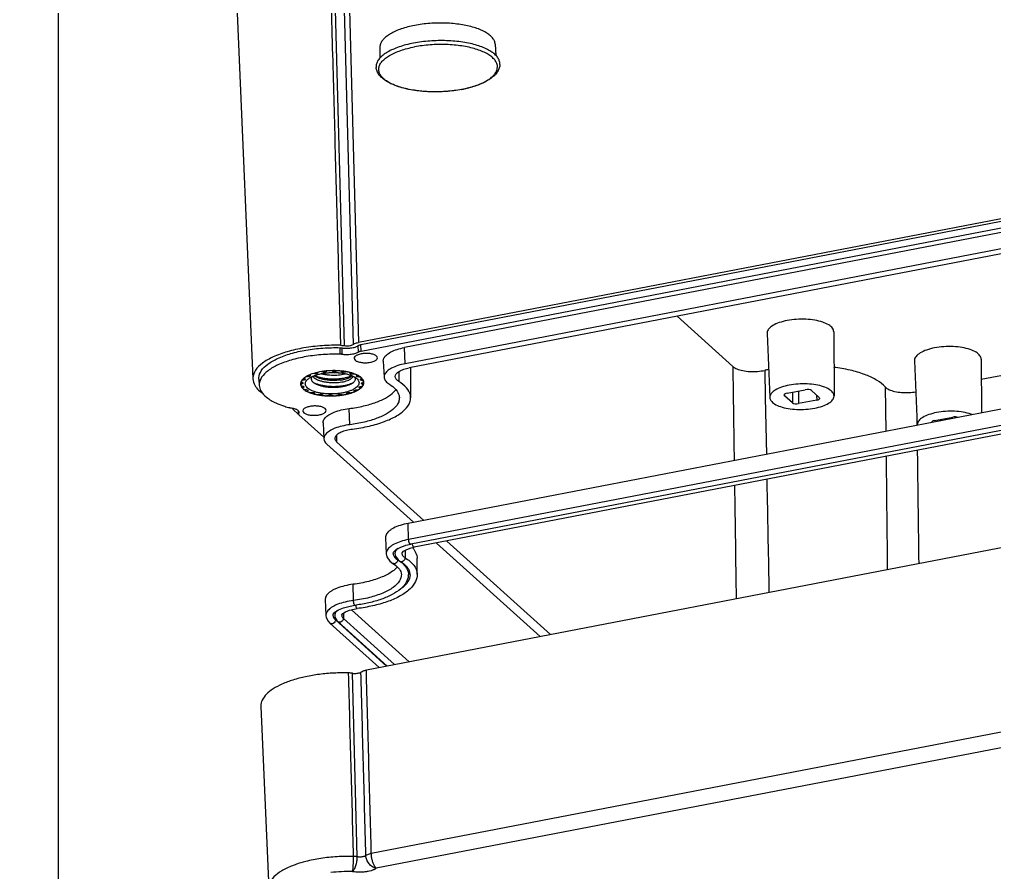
# Model space of a CAD drawing. Header units: millimetres. Extents: x 306 to 1885, y 393 to 1000.
# Drawn here: x 798 to 881.5, y 616.7 to 689.8 of the extents above; entities that cross this region are included whole.
import ezdxf

# ---------------------------------------------------------------- set-up
doc = ezdxf.new("R2010")
doc.units = ezdxf.units.MM

# ---------------------------------------------------------------- blocks, each defined once
blk = doc.blocks.new('u51')
at = {"color": 7}
for p, q in [((62.536, 22.995), (61.863, 38.59)), ((-10.868, 24.609), (52.656, 36.848)), ((-10.449, 23.35), (53.074, 35.59)), ((54.279, 35.863), (54.698, 20.141)), ((-9.886, 7.653), (53.5, 19.866)), ((55.459, 15.445), (51.075, 19.399)), ((55.936, 15.717), (51.715, 19.523)), ((56.148, 15.578), (51.763, 19.532)), ((56.624, 15.849), (52.403, 19.655)), ((54.771, 14.696), (49.822, 19.158)), ((46.613, 8.814), (37.726, 16.827)), ((47.5, 8.985), (38.613, 16.998)), ((55.463, 14.986), (55.459, 15.445)), ((56.04, 15.608), (55.935, 15.717)), ((56.187, 15.331), (56.04, 15.608)), ((56.21, 15.185), (56.187, 15.331)), ((56.339, 15.086), (56.188, 14.903)), ((56.361, 15.171), (56.339, 15.086)), ((57.018, 13.831), (56.96, 15.206)), ((54.596, 13.907), (54.635, 12.523)), ((49.15, 11.662), (49.158, 10.286)), ((50.501, 11.659), (50.5, 11.665)), ((50.185, 9.62), (50.18, 10.247)), ((50.593, 10.565), (50.593, 10.565)), ((50.788, 10.418), (50.593, 10.565)), ((51.003, 10.122), (50.788, 10.418)), ((51.055, 9.896), (51.003, 10.122)), ((51.231, 10.735), (51.231, 10.735)), ((-7.253, -1.565), (49.407, 9.352)), ((49.407, 9.352), (49.407, 9.352)), ((51.163, 9.758), (50.958, 9.553)), ((51.205, 9.88), (51.163, 9.758)), ((51.863, 8.54), (51.804, 9.916)), ((-6.955, -1.833), (49.704, 9.084)), ((-6.779, -2.231), (49.88, 8.686)), ((49.704, 9.084), (49.704, 9.084)), ((49.88, 8.686), (49.923, 7.302)), ((-6.736, -3.615), (49.923, 7.302)), ((56.014, 0.336), (48.577, 7.043)), ((56.887, 0.521), (49.464, 7.214)), ((19.34, -3.466), (19.25, 1.392)), ((56.014, 0.023), (56.013, -0.284)), ((56.014, 0.336), (56.014, 0.023)), ((57.202, -1.306), (57.132, 0.075)), ((9.065, -4.384), (9.022, -0.579)), ((57.14, -0.072), (59.271, -1.993)), ((4.853, -1.5), (3.293, -1.801)), ((3.877, -1.688), (3.875, -1.571)), ((4.4, -1.587), (4.398, -1.47)), ((5.062, -1.411), (5.062, -1.349)), ((6.564, -6.627), (6.326, -1.129)), ((6.365, -2.044), (6.354, -1.128)), ((54.911, -1.148), (54.97, -2.531)), ((0.856, -6.765), (0.833, -2.157)), ((59.299, -2.11), (59.311, -2.313)), ((59.327, -2.338), (59.31, -2.063)), ((59.77, -2.448), (59.325, -2.047)), ((14.925, -3.251), (16.485, -2.95)), ((14.945, -3.671), (14.925, -3.251)), ((16.5, -4.033), (16.485, -2.95)), ((17.01, -3.022), (17.685, -3.631)), ((17.023, -3.932), (17.01, -3.022)), ((13.479, -9.109), (13.451, -3.606)), ((14.716, -3.464), (14.684, -3.405)), ((15.391, -4.073), (14.716, -3.464)), ((17.477, -3.844), (15.917, -4.145)), ((17.685, -3.631), (17.718, -3.693)), ((17.685, -3.756), (17.685, -3.631)), ((19.187, -8.971), (18.95, -3.473)), ((19.383, -5.804), (19.34, -3.466)), ((49.719, -6.022), (49.706, -3.462)), ((54.535, -4.074), (54.534, -4.023)), ((54.534, -4.023), (54.543, -4.057)), ((54.541, -4.066), (54.54, -4.046)), ((57.955, -3.849), (57.955, -3.846)), ((57.955, -3.848), (57.955, -3.846)), ((57.955, -3.849), (57.955, -3.848)), ((58.514, -4.065), (58.515, -4.103)), ((58.532, -4.116), (58.53, -4.024)), ((58.532, -4.117), (58.53, -4.116)), ((50.721, -5.687), (50.722, -4.849)), ((53.789, -4.771), (53.784, -4.544)), ((53.887, -4.728), (53.884, -4.632)), ((53.923, -5.116), (53.919, -4.95)), ((53.932, -4.675), (53.932, -4.679)), ((54.003, -5.034), (54.002, -4.988)), ((54.008, -4.998), (54.008, -5.024)), ((54.008, -4.998), (54.012, -5.012)), ((54.062, -4.402), (54.059, -4.262)), ((54.1, -4.379), (54.098, -4.321)), ((58.236, -5.111), (58.206, -4.988)), ((58.844, -4.395), (58.839, -4.381)), ((58.848, -4.975), (58.851, -5.107)), ((58.868, -4.344), (58.87, -4.422)), ((58.919, -4.718), (58.919, -4.713)), ((58.921, -4.704), (58.921, -4.726)), ((58.933, -4.442), (58.929, -4.267)), ((58.983, -4.657), (58.986, -4.769)), ((59.118, -4.711), (59.114, -4.551)), ((62.702, -5.057), (62.668, -4.508)), ((0.847, -5.044), (-27.337, -10.474)), ((52.048, -6.595), (51.977, -5.215)), ((54.202, -5.35), (54.199, -5.244)), ((54.312, -5.4), (54.308, -5.269)), ((54.321, -5.277), (54.323, -5.357)), ((54.322, -5.405), (54.322, -5.369)), ((54.699, -5.559), (54.698, -5.483)), ((54.825, -5.59), (54.823, -5.493)), ((54.841, -5.499), (54.844, -5.594)), ((54.896, -5.544), (54.896, -5.545)), ((54.896, -5.545), (54.896, -5.547)), ((54.898, -5.608), (54.896, -5.547)), ((55.366, -5.707), (55.365, -5.646)), ((55.496, -5.721), (55.494, -5.64)), ((55.516, -5.643), (55.518, -5.723)), ((55.604, -5.679), (55.606, -5.732)), ((56.137, -5.771), (56.136, -5.715)), ((56.258, -5.769), (56.256, -5.694)), ((56.28, -5.694), (56.282, -5.769)), ((56.393, -5.717), (56.394, -5.767)), ((56.937, -5.74), (56.935, -5.685)), ((57.037, -5.727), (57.035, -5.65)), ((57.058, -5.647), (57.06, -5.724)), ((57.185, -5.655), (57.186, -5.708)), ((57.686, -5.618), (57.685, -5.558)), ((57.756, -5.6), (57.754, -5.513)), ((57.774, -5.508), (57.777, -5.594)), ((57.903, -5.499), (57.904, -5.561)), ((58.317, -5.37), (58.308, -5.336)), ((58.318, -5.42), (58.317, -5.37)), ((58.346, -5.407), (58.343, -5.296)), ((58.359, -5.289), (58.361, -5.4)), ((58.475, -5.264), (58.477, -5.346)), ((58.746, -5.065), (58.745, -5.021)), ((58.754, -5.012), (58.755, -5.072)), ((58.793, -5.156), (58.793, -5.131)), ((64.852, -43.003), (63.214, -5.062)), ((-6.909, -16.952), (49.82, -6.021)), ((-6.49, -17.291), (50.169, -6.374)), ((26.891, -10.439), (22.126, -6.142)), ((50.169, -6.374), (50.24, -7.753)), ((53.953, -7.451), (-9.433, -19.664)), ((53.953, -7.451), (53.975, -8.008)), ((54.175, -7.369), (54.206, -7.923)), ((55.58, -7.17), (55.584, -7.728)), ((55.731, -7.184), (55.742, -7.743)), ((53.975, -8.008), (-9.412, -20.222)), ((-9.207, -20.404), (54.175, -8.191)), ((-6.475, -18.681), (50.24, -7.753)), ((55.051, -40.901), (54.175, -8.191)), ((55.513, -40.729), (54.637, -8.02)), ((55.371, -7.917), (56.244, -40.626)), ((55.689, -7.946), (55.824, -12.888)), ((45.321, -29.865), (45.337, -29.862)), ((45.338, -29.866), (45.322, -29.869)), ((52.337, -33.491), (52.351, -32.54)), ((42.467, -33.729), (42.407, -32.773))]:
    blk.add_line(p, q, dxfattribs=at)
for points in [[(55.611, 15.156), (55.601, 15.125), (55.503, 15.011), (55.277, 14.868), (54.948, 14.739), (54.531, 14.637), (54.286, 14.599)], [(56.96, 15.205), (56.938, 15.357), (56.776, 15.685), (56.624, 15.849)], [(56.188, 14.903), (55.879, 14.702), (55.443, 14.523), (54.89, 14.381), (54.48, 14.314)], [(51.804, 9.916), (51.748, 10.173), (51.502, 10.526), (51.231, 10.735)], [(50.455, 9.865), (50.437, 9.818), (50.305, 9.686), (50.043, 9.54), (49.668, 9.412), (49.407, 9.352)], [(50.958, 9.553), (50.61, 9.356), (50.129, 9.184), (49.704, 9.084)]]:
    blk.add_lwpolyline(points, dxfattribs=at)
for centre, radius, start, end in [((55.087, 50.753), 13.625, 268.34581, 276.11548), ((56.226, 0.591), 13.834, 97.24942, 97.65772), ((50.672, 11.673), 0.922, 177.5464, 182.27768), ((51.108, 11.69), 1.207, 174.37515, 180.68319), ((50.609, 11.678), 0.856, 182.80502, 199.05875), ((52.105, 9.995), 1.631, 138.60284, 140.00423), ((50.932, 10.616), 1.851, 216.44488, 218.91312), ((51.012, 10.681), 1.954, 218.92215, 222.08535), ((5.896, -1.154), 0.431, 3.37063, 7.30131), ((59.806, -1.826), 0.709, 239.96991, 242.17783), ((57.944, -10.652), 8.327, 71.45383, 74.49357), ((55.165, -5.78), 1.918, 121.14111, 123.43477), ((55.396, -6.163), 2.364, 116.57901, 121.13692), ((55.579, -6.529), 2.774, 112.67151, 116.5774), ((55.522, -6.135), 2.277, 116.43508, 116.87039), ((55.806, -7.071), 3.362, 109.3671, 112.6699), ((56.026, -7.695), 4.023, 105.8115, 109.38226), ((56.2, -8.305), 4.657, 103.03591, 105.81973), ((56.195, -7.939), 4.206, 105.13234, 105.42148), ((56.37, -9.038), 5.409, 100.87887, 103.04284), ((56.461, -9.508), 5.888, 97.83877, 100.88661), ((56.52, -9.927), 6.312, 95.55841, 97.84596), ((56.513, -9.527), 5.827, 96.86952, 97.10218), ((56.555, -10.281), 6.667, 93.96098, 95.564), ((56.564, -10.403), 6.789, 90.90154, 93.9699), ((56.563, -10.336), 6.722, 88.70465, 90.90028), ((56.553, -9.931), 6.232, 89.60792, 89.83039), ((56.564, -10.287), 6.674, 87.4049, 88.70362), ((56.571, -10.139), 6.526, 86.26495, 87.40803), ((56.585, -9.922), 6.308, 85.36693, 86.26338), ((56.604, -9.691), 6.076, 83.86334, 85.37048), ((56.651, -9.279), 5.662, 80.3217, 83.88543), ((56.64, -8.884), 5.181, 82.03487, 82.28649), ((56.75, -8.691), 5.065, 78.56532, 80.31259), ((56.855, -8.171), 4.535, 77.00332, 78.5587), ((56.935, -7.82), 4.175, 75.61604, 76.9994), ((57.065, -7.33), 3.668, 71.25918, 75.67378), ((57.047, -7.037), 3.288, 72.62142, 72.96215), ((57.274, -6.712), 3.016, 68.20114, 71.24613), ((57.449, -6.273), 2.543, 65.3918, 68.17971), ((57.538, -6.074), 2.325, 64.20856, 65.36459), ((57.735, -5.437), 1.542, 58.40494, 58.87779), ((54.129, -4.745), 0.416, 182.22666, 185.75906), ((54.169, -4.741), 0.457, 185.82094, 193.02992), ((53.794, -4.841), 0.0566, 173.06532, 180.57844), ((54.321, -4.815), 0.62, 153.16482, 154.29163), ((54.369, -4.84), 0.674, 148.35137, 153.11371), ((54.455, -4.893), 0.775, 142.66975, 148.33001), ((54.34, -4.749), 0.414, 170.33978, 171.69664), ((54.499, -4.671), 0.59, 212.55864, 213.62929), ((54.964, -5.474), 1.551, 123.45521, 125.62317), ((54.763, -5.02), 0.922, 135.34723, 136.14234), ((55.327, -5.918), 1.363, 117.50575, 120.34263), ((57.065, -6.63), 2.112, 62.81075, 66.63079), ((58.352, -4.722), 0.59, 32.55864, 33.62929), ((58.511, -4.644), 0.414, 350.33978, 351.69664), ((58.829, -5.068), 0.635, 80.50548, 80.64007), ((58.554, -4.589), 0.594, 333.12703, 337.55547), ((58.63, -4.664), 0.51, 12.99078, 17.80915), ((58.658, -4.657), 0.481, 11.5219, 12.95711), ((58.739, -4.646), 0.399, 350.19014, 357.45977), ((58.747, -4.646), 0.392, 357.5496, 2.23574), ((16.198, 8.443), 14.599, 281.28508, 282.59864), ((54.489, -4.557), 0.832, 224.71309, 225.66537), ((53.979, -5.124), 0.0568, 181.50532, 194.87758), ((55.264, -3.419), 2.213, 242.78286, 244.21007), ((55.298, -3.35), 2.29, 244.20448, 244.6076), ((55.118, -3.953), 1.544, 238.40515, 238.96901), ((55.805, -2.356), 3.288, 252.62142, 252.96215), ((56.212, -0.509), 5.181, 262.03487, 262.28649), ((56.298, 0.538), 6.232, 269.60792, 269.83039), ((56.338, 0.135), 5.827, 276.86952, 277.10218), ((56.656, -1.453), 4.206, 285.13234, 285.42148), ((56.994, -7.464), 2.323, 65.56076, 67.16019), ((57.248, -6.359), 1.247, 54.67484, 58.24147), ((57.957, -5.118), 0.279, 359.454, 1.29108), ((57.952, -5.118), 0.284, 357.76236, 359.45438), ((57.155, -2.593), 3.069, 292.35741, 292.72857), ((57.33, -3.258), 2.277, 296.43508, 296.87039), ((58.089, -4.373), 0.922, 315.34723, 316.14234), ((58.007, -4.086), 1.345, 306.30573, 306.96847), ((53.62, -5.496), 1.748, 280.87186, 286.50373)]:
    blk.add_arc(centre, radius, start, end, dxfattribs=at)
for centre, ratio, start_param, end_param in [((4.694, -1.357), 0.398387, -1.172007, -0.009574), ((3.135, -1.658), 0.398561, -2.413583, -1.172605), ((15.083, -3.394), 0.398387, 1.969585, 3.151418), ((16.643, -3.093), 0.398561, 0.398496, 1.968988), ((15.758, -4.002), 0.398561, -2.743097, -1.172605), ((17.318, -3.701), 0.398387, -1.172007, -0.009574)]:
    blk.add_ellipse(centre, major_axis=(0.4, 0.01), ratio=ratio, start_param=start_param, end_param=end_param, dxfattribs=at)
for points, start_tangent, end_tangent in [([(59.531, 36.514), (59.826, 36.624), (60.747, 37.073), (61.41, 37.587), (61.784, 38.14), (61.862, 38.59)], (0.943097, 0.332518), (-0.033798, 0.999429)), ([(52.656, 36.848), (52.866, 36.964), (53.101, 37.051), (53.349, 37.114), (53.627, 37.158), (53.948, 37.182), (54.312, 37.177), (54.694, 37.134)], (0.82076, 0.571273), (0.985273, -0.170988)), ([(52.656, 36.848), (52.985, 36.709), (53.268, 36.453), (53.462, 36.119), (53.539, 35.757)], (0.979309, -0.202372), (0.038534, -0.999257)), ([(52.656, 36.848), (52.778, 36.695), (52.891, 36.468), (52.984, 36.19), (53.047, 35.888), (53.074, 35.59)], (0.742655, -0.669674), (0.031458, -0.999505)), ([(54.694, 37.134), (54.53, 36.926), (54.394, 36.612), (54.306, 36.24), (54.279, 35.863)], (-0.771386, -0.636368), (0.013925, -0.999903)), ([(54.694, 37.134), (54.658, 36.968), (54.627, 36.731), (54.605, 36.444), (54.593, 36.136), (54.593, 35.835)], (-0.293425, -0.955982), (0.02164, -0.999766)), ([(54.593, 35.835), (56.012, 35.857), (57.401, 36.001), (58.693, 36.261), (59.531, 36.514)], (0.999586, -0.028777), (0.943097, 0.332518)), ([(53.074, 35.59), (53.257, 35.633), (53.414, 35.69), (53.539, 35.757)], (0.982733, 0.185027), (0.830803, 0.556567)), ([(53.074, 35.59), (53.287, 27.738), (53.5, 19.866)], (0.027118, -0.999632), (0.02696, -0.999637)), ([(53.539, 35.757), (53.617, 35.803), (53.703, 35.836), (53.789, 35.859), (53.886, 35.875), (54.002, 35.884), (54.138, 35.881), (54.279, 35.863)], (0.804305, 0.594217), (0.982008, -0.188842)), ([(53.539, 35.757), (53.75, 27.917), (53.962, 20.038)], (0.026989, -0.999636), (0.026876, -0.999639)), ([(54.279, 35.863), (54.38, 35.849), (54.485, 35.84), (54.593, 35.835)], (0.986941, -0.161081), (0.999695, -0.024689)), ([(54.593, 35.835), (54.806, 28.003), (55.021, 20.111)], (0.027217, -0.99963), (0.027129, -0.999632)), ([(55.021, 20.111), (56.278, 20.128), (57.521, 20.238), (58.702, 20.437), (59.781, 20.718), (60.722, 21.071), (61.49, 21.485), (62.061, 21.944), (62.414, 22.433), (62.537, 22.935), (62.536, 22.995)], (0.999723, -0.023552), (-0.046471, 0.99892)), ([(53.962, 20.038), (53.763, 19.938), (53.5, 19.866)], (-0.822892, -0.568198), (-0.981939, -0.189198)), ([(54.698, 20.141), (54.539, 20.158), (54.369, 20.155), (54.207, 20.133), (54.068, 20.092), (53.962, 20.038)], (-0.985766, 0.168125), (-0.822892, -0.568198)), ([(54.698, 20.141), (54.856, 20.121), (55.021, 20.111)], (0.985766, -0.168125), (0.999723, -0.023552)), ([(56.148, 15.578), (56.198, 15.748), (56.333, 15.872), (56.501, 15.904), (56.624, 15.849)], (-0.00743, 0.999972), (0.748537, -0.663093)), ([(54.596, 13.907), (55.316, 14.038), (55.95, 14.235), (56.218, 14.353), (56.449, 14.483), (56.642, 14.624), (56.792, 14.773), (56.95, 15.079), (56.96, 15.205)], (0.992005, 0.126198), (-0.040169, 0.999193)), ([(55.459, 15.445), (55.51, 15.615), (55.644, 15.739), (55.813, 15.772), (55.935, 15.717)], (-0.00743, 0.999972), (0.748888, -0.662696)), ([(55.611, 15.159), (55.609, 15.186), (55.587, 15.274), (55.536, 15.362), (55.459, 15.445)], (-0.005047, 0.999987), (-0.742655, 0.669674)), ([(56.341, 15.297), (56.148, 15.578)], (-0.275412, 0.961326), (-0.742655, 0.669674)), ([(56.178, 15.009), (56.208, 15.185)], (0.357046, 0.934087), (-0.02673, 0.999643)), ([(56.358, 15.171), (56.341, 15.297)], (0.011208, 0.999937), (-0.275412, 0.961326)), ([(49.151, 11.659), (49.158, 11.814), (49.37, 12.432), (49.894, 13.038), (50.702, 13.577), (51.736, 14.022), (52.947, 14.366), (54.286, 14.599)], (-0.011868, 0.99993), (0.992005, 0.126198)), ([(49.906, 11.808), (50.091, 12.364), (50.558, 12.912), (51.28, 13.398), (52.204, 13.798), (53.285, 14.106), (54.382, 14.302)], (0.098467, 0.99514), (0.991081, 0.133264)), ([(54.288, 14.596), (54.294, 14.598), (54.341, 14.529), (54.382, 14.374), (54.392, 14.305)], (0.877039, 0.480419), (0.122872, -0.992423)), ([(54.482, 14.311), (54.488, 14.313), (54.535, 14.244), (54.576, 14.089), (54.596, 13.907)], (0.876961, 0.480562), (0.028632, -0.99959)), ([(56.003, 14.772), (56.178, 15.009)], (0.740585, 0.671963), (0.357046, 0.934087)), ([(21.976, 4.067), (21.832, 13.765)], (-0.014735, 0.999891), (-0.014915, 0.999889)), ([(50.5, 11.665), (50.664, 12.232), (51.204, 12.787), (52.084, 13.272), (53.242, 13.655), (54.596, 13.907)], (-0.029414, 0.999567), (0.992005, 0.126198)), ([(54.635, 12.523), (55.362, 12.654), (56, 12.853), (56.27, 12.972), (56.503, 13.103), (56.698, 13.245), (56.848, 13.395), (57.008, 13.704), (57.018, 13.831)], (0.992005, 0.126198), (-0.041448, 0.999141)), ([(19.21, 3.534), (19.194, 4.349), (19.027, 13.224)], (-0.01865, 0.999826), (-0.01895, 0.99982)), ([(49.751, 11.712), (49.936, 12.29), (50.55, 12.919), (50.648, 12.989)], (0.042344, 0.999103), (0.826916, 0.562325)), ([(50.882, 11.073), (51.259, 11.407), (52.135, 11.89), (53.288, 12.271), (54.635, 12.523)], (0.661211, 0.7502), (0.992005, 0.126198)), ([(8.998, 1.566), (8.951, 5.75), (8.89, 11.271)], (-0.01129, 0.999936), (-0.010911, 0.99994)), ([(50.18, 10.247), (49.434, 10.895), (49.152, 11.608), (49.15, 11.659)], (-0.848433, 0.529303), (-0.000875, 1)), ([(50.593, 10.565), (50.078, 10.973), (49.8, 11.399)], (-0.848433, 0.529303), (-0.32745, 0.944868)), ([(50.597, 10.565), (50.153, 10.995), (49.902, 11.63), (49.9, 11.675)], (-0.806659, 0.591017), (-0.000783, 1)), ([(51.231, 10.735), (50.74, 11.136), (50.515, 11.548), (50.503, 11.665)], (-0.848433, 0.529303), (-0.011809, 0.99993)), ([(6.326, 1.051), (6.261, 6.174), (6.204, 10.754)], (-0.012736, 0.999919), (-0.012327, 0.999924)), ([(49.443, 9.517), (49.16, 10.232), (49.159, 10.286)], (-0.593931, 0.804516), (0.001644, 0.999999)), ([(50.18, 10.247), (50.226, 10.419), (50.35, 10.551), (50.506, 10.593), (50.592, 10.564)], (-0.008646, 0.999963), (0.855471, -0.51785)), ([(50.455, 9.868), (50.452, 9.913), (50.423, 10.001), (50.368, 10.088), (50.286, 10.17), (50.18, 10.247)], (-0.005913, 0.999983), (-0.848433, 0.529303)), ([(50.817, 10.417), (50.597, 10.565)], (-0.848433, 0.529303), (-0.806659, 0.591017)), ([(50.817, 10.417), (50.864, 10.59), (50.988, 10.721), (51.144, 10.763), (51.23, 10.734)], (-0.008646, 0.999963), (0.854898, -0.518796)), ([(51.113, 10.153), (50.817, 10.417)], (-0.557676, 0.830059), (-0.848433, 0.529303)), ([(51.205, 9.88), (51.113, 10.153)], (-0.008368, 0.999965), (-0.557676, 0.830059)), ([(49.408, 9.349), (49.421, 9.352), (49.494, 9.286), (49.555, 9.135), (49.571, 9.063)], (0.927499, 0.373825), (0.174093, -0.984729)), ([(49.88, 8.686), (50.557, 8.858), (51.111, 9.087), (51.334, 9.219), (51.517, 9.359), (51.658, 9.509), (51.753, 9.664), (51.8, 9.819), (51.804, 9.915)], (0.981939, 0.189198), (-0.041688, 0.999131)), ([(50.817, 9.452), (50.943, 9.584)], (0.761433, 0.648244), (0.602792, 0.797898)), ([(50.943, 9.584), (51.055, 9.86), (51.054, 9.896)], (0.602792, 0.797898), (-0.060603, 0.998162)), ([(49.706, 9.081), (49.718, 9.084), (49.791, 9.018), (49.853, 8.867), (49.88, 8.686)], (0.927039, 0.374966), (0.031129, -0.999515)), ([(49.923, 7.302), (50.605, 7.476), (51.164, 7.706), (51.389, 7.838), (51.573, 7.98), (51.715, 8.131), (51.811, 8.287), (51.858, 8.443), (51.863, 8.54)], (0.981939, 0.189198), (-0.041691, 0.999131)), ([(22.126, -6.142), (22.008, 1.923)], (-0.014558, 0.999894), (-0.014697, 0.999892)), ([(56.176, 0.022), (56.151, -0.109), (55.978, -0.329), (55.657, -0.524), (55.208, -0.68), (54.689, -0.778)], (-0.010861, -0.999941), (-0.992236, -0.124367)), ([(54.911, -1.148), (55.581, -1.027), (56.184, -0.841), (56.658, -0.604), (56.972, -0.339), (57.123, -0.047), (57.131, 0.075)], (0.992005, 0.126198), (-0.056381, 0.998409)), ([(56.014, 0.336), (56.163, 0.123), (56.176, 0.022)], (0.742655, -0.669674), (-0.010861, -0.999941)), ([(57.131, 0.075), (57.091, 0.249), (56.887, 0.521)], (-0.056381, 0.998409), (-0.742655, 0.669674)), ([(54.689, -0.778), (53.236, -1.035), (51.955, -1.417), (50.917, -1.902), (50.176, -2.465), (49.774, -3.075), (49.709, -3.462)], (-0.992236, -0.124367), (-0.001855, -0.999998)), ([(4.668, -2.187), (5.335, -2.01), (5.861, -1.767), (6.198, -1.481), (6.326, -1.169), (6.326, -1.129)], (0.981939, 0.189198), (-0.058424, 0.998292)), ([(50.675, -3.477), (50.732, -3.107), (51.075, -2.589), (51.704, -2.11), (52.588, -1.695), (53.672, -1.37), (54.911, -1.148)], (-0.033523, 0.999438), (0.992005, 0.126198)), ([(57.2, -1.307), (57.192, -1.43), (57.039, -1.722), (56.724, -1.988), (56.248, -2.224), (55.643, -2.411), (54.97, -2.531)], (0.056249, -0.998417), (-0.992189, -0.124744)), ([(1.622, -2.013), (1.733, -2.053), (2.386, -2.215), (3.129, -2.294), (3.914, -2.284), (4.668, -2.187)], (0.933545, -0.35846), (0.981939, 0.189198)), ([(18.949, -3.473), (18.854, -3.207), (18.542, -2.925), (18.045, -2.697), (17.392, -2.535), (16.649, -2.457), (15.864, -2.467), (15.11, -2.564)], (-0.058424, 0.998292), (-0.981939, -0.189198)), ([(57.543, -1.994), (57.222, -2.089), (57.01, -2.224), (56.94, -2.379)], (-0.981939, -0.189198), (0.040513, -0.999179)), ([(56.94, -2.379), (57.022, -2.528), (57.243, -2.652), (57.571, -2.73), (57.955, -2.75), (58.336, -2.709)], (0.040513, -0.999179), (0.981939, 0.189198)), ([(58.939, -2.33), (58.939, -2.325), (58.857, -2.175), (58.635, -2.051), (58.308, -1.974), (57.924, -1.953), (57.543, -1.994)], (0.004111, 0.999992), (-0.981939, -0.189198)), ([(58.336, -2.709), (58.657, -2.614), (58.869, -2.48), (58.939, -2.33)], (0.981939, 0.189198), (0.004111, 0.999992)), ([(59.3, -2.03), (59.271, -1.993)], (-0.452839, 0.891592), (-0.742655, 0.669674)), ([(59.273, -2.217), (59.273, -2.19), (59.299, -2.11)], (-0.066846, 0.997763), (0.480105, 0.877211)), ([(59.284, -2.27), (59.273, -2.217)], (-0.352509, 0.935808), (-0.066846, 0.997763)), ([(59.451, -2.44), (59.417, -2.419), (59.333, -2.347), (59.284, -2.27)], (-0.865576, 0.500778), (-0.352509, 0.935808)), ([(59.299, -2.11), (59.31, -2.07), (59.31, -2.063)], (0.480105, 0.877211), (-0.07042, 0.997517)), ([(59.31, -2.063), (59.3, -2.03)], (-0.07042, 0.997517), (-0.452839, 0.891592)), ([(59.533, -2.481), (59.475, -2.453)], (-0.916298, 0.400496), (-0.884226, 0.467059)), ([(59.678, -2.534), (59.533, -2.481)], (-0.958155, 0.286251), (-0.916298, 0.400496)), ([(59.77, -2.448), (59.833, -2.527), (59.849, -2.574)], (0.742655, -0.669674), (0.197139, -0.980376)), ([(15.11, -2.564), (14.443, -2.74), (13.917, -2.983), (13.58, -3.27), (13.452, -3.582), (13.452, -3.605)], (-0.981939, -0.189198), (0.018079, -0.999837)), ([(54.97, -2.531), (53.731, -2.751), (52.646, -3.075), (51.761, -3.489), (51.132, -3.968), (50.969, -4.157)], (-0.992189, -0.124744), (-0.597438, -0.801915)), ([(59.846, -2.575), (59.678, -2.534)], (-0.98152, 0.191358), (-0.958155, 0.286251)), ([(60.03, -2.602), (59.846, -2.575)], (-0.994187, 0.107668), (-0.98152, 0.191358)), ([(60.171, -2.628), (60.127, -2.617), (60.08, -2.609), (60.03, -2.602)], (-0.963338, 0.268289), (-0.994187, 0.107668)), ([(62.667, -4.509), (62.525, -4.038), (62.041, -3.493), (61.24, -3.013), (60.593, -2.758)], (-0.071797, 0.997419), (-0.947752, 0.319008)), ([(9.065, -4.384), (8.752, -4.165), (8.264, -3.999), (7.668, -3.908), (7.019, -3.9), (6.448, -3.965)], (-0.675966, 0.736933), (-0.984472, -0.175543)), ([(13.452, -3.605), (13.547, -3.888), (13.859, -4.17), (14.356, -4.398), (15.01, -4.56), (15.752, -4.638), (16.537, -4.628), (17.292, -4.531)], (0.018079, -0.999837), (0.981939, 0.189198)), ([(17.292, -4.531), (17.958, -4.355), (18.484, -4.112), (18.822, -3.825), (18.949, -3.513), (18.949, -3.473)], (0.981939, 0.189198), (-0.058424, 0.998292)), ([(49.709, -3.462), (49.733, -3.697), (50.055, -4.3), (50.722, -4.849)], (-0.001855, -0.999998), (0.850824, -0.52545)), ([(51.529, -4.62), (50.964, -4.15), (50.695, -3.638), (50.675, -3.477)], (-0.848433, 0.529303), (-0.033523, 0.999438)), ([(54.376, -4.128), (54.295, -4.134), (54.219, -4.148), (54.153, -4.169), (54.103, -4.195), (54.07, -4.226), (54.059, -4.259), (54.059, -4.262)], (-0.999837, -0.018034), (0.032766, -0.999463)), ([(54.493, -4.104), (54.46, -4.116), (54.42, -4.125), (54.376, -4.128)], (-0.892024, -0.451987), (-0.999837, -0.018034)), ([(54.537, -4.075), (54.531, -4.081), (54.508, -4.096)], (-0.603815, -0.797124), (-0.895433, -0.445197)), ([(54.949, -3.894), (54.868, -3.889), (54.787, -3.893), (54.709, -3.906), (54.641, -3.925), (54.587, -3.951), (54.551, -3.981), (54.535, -4.013), (54.534, -4.023)], (-0.993815, 0.111051), (0.031919, -0.99949)), ([(54.537, -4.212), (54.654, -4.148), (54.906, -4.039), (55.194, -3.947), (55.513, -3.873)], (0.859496, 0.511142), (0.981939, 0.189198)), ([(54.542, -4.063), (54.537, -4.075)], (-0.228814, -0.97347), (-0.603815, -0.797124)), ([(54.543, -4.057), (54.542, -4.063)], (0.027676, -0.999617), (-0.228814, -0.97347)), ([(55.077, -3.885), (55.036, -3.893), (54.992, -3.896), (54.949, -3.894)], (-0.963994, -0.265923), (-0.993815, 0.111051)), ([(55.166, -3.834), (55.155, -3.852), (55.131, -3.867), (55.097, -3.879)], (-0.289178, -0.957275), (-0.965324, -0.261055)), ([(55.666, -3.738), (55.595, -3.724), (55.515, -3.718), (55.433, -3.72), (55.354, -3.73), (55.284, -3.748), (55.227, -3.773), (55.187, -3.802), (55.166, -3.834)], (-0.964741, 0.263202), (-0.289178, -0.957275)), ([(55.513, -3.873), (55.854, -3.82), (56.21, -3.788), (56.571, -3.778), (56.928, -3.792), (57.273, -3.827), (57.597, -3.884), (57.892, -3.96), (57.959, -3.982)], (0.981939, 0.189198), (0.947804, -0.318854)), ([(55.793, -3.745), (55.749, -3.748), (55.705, -3.746), (55.666, -3.738)], (-0.992327, -0.123641), (-0.964741, 0.263202)), ([(55.916, -3.707), (55.892, -3.723), (55.857, -3.735), (55.817, -3.742)], (-0.75116, -0.660121), (-0.992821, -0.119611)), ([(56.458, -3.676), (56.402, -3.653), (56.333, -3.638), (56.254, -3.63), (56.172, -3.63), (56.093, -3.639), (56.02, -3.656), (55.96, -3.679), (55.916, -3.707)], (-0.881734, 0.471748), (-0.75116, -0.660121)), ([(56.571, -3.699), (56.528, -3.696), (56.489, -3.688), (56.458, -3.676)], (-0.999996, 0.002961), (-0.881734, 0.471748)), ([(56.715, -3.677), (56.681, -3.689), (56.64, -3.696), (56.595, -3.699)], (-0.9122, -0.409745), (-0.999977, 0.006844)), ([(57.247, -3.714), (57.212, -3.685), (57.159, -3.661), (57.092, -3.644), (57.015, -3.634), (56.934, -3.633), (56.853, -3.64), (56.778, -3.655), (56.715, -3.677)], (-0.630583, 0.776122), (-0.9122, -0.409745)), ([(57.335, -3.75), (57.297, -3.742), (57.266, -3.729), (57.247, -3.714)], (-0.990951, 0.134223), (-0.630583, 0.776122)), ([(57.487, -3.747), (57.445, -3.754), (57.401, -3.756), (57.358, -3.753)], (-0.971919, -0.235315), (-0.990352, 0.138574)), ([(57.955, -3.846), (57.945, -3.816), (57.914, -3.786), (57.865, -3.761), (57.8, -3.742), (57.725, -3.731), (57.644, -3.728), (57.563, -3.733), (57.487, -3.747)], (-0.029555, 0.999563), (-0.971919, -0.235315)), ([(57.961, -3.865), (57.955, -3.849)], (-0.591737, 0.806131), (-0.030554, 0.999533)), ([(57.959, -3.982), (58.151, -4.055), (58.367, -4.166), (58.536, -4.29), (58.653, -4.423), (58.715, -4.564), (58.72, -4.708), (58.67, -4.851), (58.563, -4.991), (58.506, -5.044)], (0.947804, -0.318854), (-0.755143, -0.65556)), ([(58.01, -3.894), (57.98, -3.881), (57.961, -3.865)], (-0.956109, 0.293012), (-0.591737, 0.806131)), ([(58.154, -3.91), (58.109, -3.911), (58.067, -3.908), (58.029, -3.899)], (-0.995189, -0.097977), (-0.954349, 0.298693)), ([(58.53, -4.024), (58.523, -4), (58.497, -3.97), (58.451, -3.944), (58.389, -3.924), (58.316, -3.911), (58.235, -3.906), (58.154, -3.91)], (-0.038399, 0.999263), (-0.995189, -0.097977)), ([(58.506, -4.085), (58.506, -4.083), (58.514, -4.065)], (-0.038456, 0.99926), (0.632691, 0.774404)), ([(58.53, -4.116), (58.512, -4.1), (58.506, -4.085)], (-0.856877, 0.515521), (-0.038456, 0.99926)), ([(58.514, -4.065), (58.529, -4.033), (58.53, -4.024)], (0.632691, 0.774404), (-0.038399, 0.999263)), ([(58.652, -4.149), (58.609, -4.145), (58.572, -4.137), (58.543, -4.124)], (-0.999608, 0.027997), (-0.851762, 0.523929)), ([(58.737, -4.083), (58.55, -3.981)], (-0.850676, 0.52569), (-0.90035, 0.435167)), ([(58.929, -4.267), (58.926, -4.25), (58.903, -4.219), (58.861, -4.192), (58.803, -4.17), (58.731, -4.156), (58.652, -4.149)], (-0.026693, 0.999644), (-0.999608, 0.027997)), ([(58.867, -4.173), (58.737, -4.083)], (-0.785818, 0.618458), (-0.850676, 0.52569)), ([(58.95, -4.246), (58.867, -4.173)], (-0.708834, 0.705376), (-0.785818, 0.618458)), ([(62.903, -4.303), (62.532, -3.941), (62.344, -3.802)], (-0.624814, 0.780773), (-0.823119, 0.567869)), ([(9.065, -4.384), (9.748, -4.932), (10.711, -5.404), (11.913, -5.78), (13.3, -6.042), (13.463, -6.063)], (0.675966, -0.736933), (0.992038, -0.125941)), ([(50.722, -4.849), (50.95, -5.05), (51.026, -5.266)], (0.850824, -0.52545), (0.006687, -0.999978)), ([(51.976, -5.215), (51.97, -5.154), (51.83, -4.873), (51.529, -4.62)], (-0.037668, 0.99929), (-0.848433, 0.529303)), ([(53.763, -4.546), (53.713, -4.729), (53.713, -4.761)], (-0.433745, -0.901036), (0.038564, -0.999256)), ([(53.724, -4.844), (53.808, -5.033), (53.897, -5.142)], (0.224168, -0.974551), (0.703527, -0.710668)), ([(53.868, -4.735), (53.809, -4.759), (53.765, -4.787), (53.741, -4.819), (53.737, -4.834)], (-0.956097, -0.29305), (-0.120069, -0.992766)), ([(53.737, -4.841), (53.738, -4.852), (53.753, -4.88)], (0.010871, -0.999941), (0.651695, -0.758481)), ([(53.753, -4.88), (53.756, -4.883), (53.795, -4.911), (53.85, -4.934), (53.919, -4.95)], (0.651695, -0.758481), (0.986686, -0.162638)), ([(54.003, -4.418), (53.929, -4.433), (53.867, -4.456), (53.82, -4.483), (53.791, -4.515), (53.784, -4.544)], (-0.989319, -0.145765), (0.01242, -0.999923)), ([(53.784, -4.544), (53.784, -4.547), (53.798, -4.579), (53.832, -4.608), (53.884, -4.632)], (0.01242, -0.999923), (0.943775, -0.330589)), ([(53.924, -4.327), (53.839, -4.423)], (-0.71401, -0.700135), (-0.605529, -0.795823)), ([(53.93, -4.689), (53.921, -4.706), (53.9, -4.722), (53.868, -4.735)], (-0.144393, -0.98952), (-0.956097, -0.29305)), ([(53.884, -4.632), (53.912, -4.646), (53.928, -4.662), (53.932, -4.675)], (0.943775, -0.330589), (0.046772, -0.998906)), ([(53.919, -4.95), (53.956, -4.959), (53.985, -4.972), (54.002, -4.988)], (0.986686, -0.162638), (0.538126, -0.842864)), ([(54.06, -4.213), (53.924, -4.327)], (-0.812556, -0.582883), (-0.71401, -0.700135)), ([(54.062, -4.403), (54.043, -4.41), (54.003, -4.418)], (-0.92583, -0.377941), (-0.989319, -0.145765)), ([(54.059, -4.262), (54.068, -4.291), (54.098, -4.321)], (0.032766, -0.999463), (0.820681, -0.571387)), ([(54.098, -4.381), (54.076, -4.397), (54.062, -4.403)], (-0.692844, -0.721088), (-0.92583, -0.377941)), ([(54.098, -4.321), (54.114, -4.337), (54.117, -4.349)], (0.820681, -0.571387), (0.042201, -0.999109)), ([(54.117, -4.349), (54.117, -4.354), (54.107, -4.372)], (0.042201, -0.999109), (-0.702783, -0.711404)), ([(54.364, -5.144), (54.315, -5.103), (54.198, -4.969), (54.136, -4.829), (54.131, -4.685), (54.182, -4.542), (54.288, -4.402), (54.447, -4.27), (54.537, -4.212)], (-0.785794, 0.618488), (0.859496, 0.511142)), ([(54.528, -5.253), (54.472, -5.154), (54.453, -5.034), (54.489, -4.913), (54.578, -4.795), (54.693, -4.7)], (-0.616098, 0.787669), (0.823657, 0.567089)), ([(55.729, -4.786), (55.462, -4.831), (55.219, -4.894), (55.013, -4.971), (54.85, -5.058), (54.732, -5.154), (54.661, -5.256), (54.644, -5.311)], (-0.991574, -0.129538), (-0.178813, -0.983883)), ([(54.693, -4.7), (54.715, -4.685), (54.899, -4.585), (55.127, -4.497), (55.39, -4.425), (55.677, -4.372)], (0.823657, 0.567089), (0.989462, 0.144794)), ([(54.698, -4.709), (54.799, -4.66), (55.039, -4.572), (55.317, -4.5), (55.626, -4.446), (55.957, -4.414), (56.302, -4.403), (56.65, -4.416), (56.993, -4.451), (57.32, -4.509), (57.623, -4.588), (57.894, -4.687), (57.903, -4.691)], (0.886704, 0.462337), (0.917496, -0.397746)), ([(55.734, -4.969), (55.46, -5.016), (55.216, -5.08), (55.008, -5.158), (54.843, -5.249), (54.836, -5.254)], (-0.991574, -0.129538), (-0.82362, -0.567142)), ([(55.677, -4.372), (55.973, -4.339), (56.282, -4.326), (56.591, -4.333), (56.89, -4.359), (57.172, -4.405), (57.434, -4.469), (57.669, -4.549), (57.866, -4.644), (57.913, -4.671)], (0.989462, 0.144794), (0.849768, -0.527157)), ([(58.108, -5.282), (58.035, -5.212), (57.874, -5.099), (57.675, -4.999), (57.441, -4.914), (57.18, -4.845), (56.902, -4.795), (56.61, -4.763), (56.309, -4.751), (56.011, -4.759), (55.729, -4.786)], (-0.679803, 0.733395), (-0.991574, -0.129538)), ([(55.731, -7.184), (57.209, -7.15), (58.646, -6.978), (59.951, -6.679), (61.068, -6.267), (61.916, -5.771), (62.463, -5.209), (62.669, -4.624), (62.667, -4.509)], (0.999705, -0.024291), (-0.071797, 0.997419)), ([(55.734, -4.969), (56.016, -4.943), (56.313, -4.935), (56.614, -4.947), (56.906, -4.978), (57.184, -5.028), (57.445, -5.097), (57.679, -5.183), (57.878, -5.283), (57.905, -5.299)], (0.991574, 0.129538), (0.849798, -0.527109)), ([(57.913, -4.671), (58.024, -4.75), (58.122, -4.846)], (0.849768, -0.527157), (0.641913, -0.766777)), ([(58.122, -4.846), (58.138, -4.866), (58.206, -4.988)], (0.641913, -0.766777), (0.335135, -0.94217)), ([(58.236, -5.112), (58.206, -4.988)], (-0.071686, 0.997427), (-0.382176, 0.92409)), ([(58.754, -5.012), (58.776, -4.996), (58.808, -4.983), (58.848, -4.975)], (0.692844, 0.721088), (0.989319, 0.145765)), ([(58.816, -5.161), (59.013, -4.97), (59.083, -4.858)], (0.798944, 0.601406), (0.451345, 0.89235)), ([(58.839, -4.381), (58.839, -4.378), (58.847, -4.36), (58.868, -4.344)], (-0.039466, 0.999221), (0.871568, 0.490275)), ([(58.848, -4.975), (58.922, -4.959), (58.985, -4.937), (59.032, -4.909), (59.043, -4.899)], (0.989319, 0.145765), (0.719982, 0.693993)), ([(58.932, -4.442), (58.895, -4.433), (58.867, -4.42), (58.85, -4.404)], (-0.986686, 0.162638), (-0.538126, 0.842864)), ([(58.868, -4.344), (58.907, -4.315), (58.927, -4.283), (58.929, -4.267)], (0.871568, 0.490275), (-0.026693, 0.999644)), ([(58.923, -4.731), (58.919, -4.718)], (-0.488212, 0.872725), (-0.046772, 0.998906)), ([(58.921, -4.704), (58.93, -4.686), (58.951, -4.67), (58.983, -4.657)], (0.144393, 0.98952), (0.956097, 0.29305)), ([(58.967, -4.76), (58.939, -4.747), (58.923, -4.731)], (-0.943775, 0.330589), (-0.488212, 0.872725)), ([(59.114, -4.551), (59.113, -4.541), (59.095, -4.509), (59.057, -4.481), (59.001, -4.458), (58.933, -4.443)], (-0.010871, 0.999941), (-0.986301, 0.164955)), ([(59.065, -4.394), (59.044, -4.36), (58.95, -4.246)], (-0.497989, 0.867183), (-0.708834, 0.705376)), ([(59.066, -4.841), (59.053, -4.813), (59.019, -4.784), (58.967, -4.76)], (-0.19527, 0.980749), (-0.943775, 0.330589)), ([(58.983, -4.657), (59.043, -4.634), (59.086, -4.605), (59.11, -4.574), (59.114, -4.551)], (0.956097, 0.29305), (-0.010871, 0.999941)), ([(59.043, -4.899), (59.06, -4.878), (59.067, -4.849)], (0.719982, 0.693993), (-0.01242, 0.999923)), ([(59.115, -4.508), (59.065, -4.394)], (-0.305261, 0.952269), (-0.497989, 0.867183)), ([(59.067, -4.849), (59.067, -4.845), (59.066, -4.841)], (-0.01242, 0.999923), (-0.19527, 0.980749)), ([(59.102, -4.816), (59.132, -4.714)], (0.381066, 0.924548), (0.169224, 0.985578)), ([(59.138, -4.631), (59.129, -4.561)], (-0.038564, 0.999256), (-0.199688, 0.97986)), ([(63.213, -5.063), (63.058, -4.534), (62.903, -4.303)], (-0.052732, 0.998609), (-0.624814, 0.780773)), ([(22.126, -6.142), (21.775, -5.932), (21.267, -5.78), (20.657, -5.705), (19.997, -5.713), (19.383, -5.804)], (-0.742656, 0.669674), (-0.975905, -0.218198)), ([(51.026, -5.266), (51.026, -5.278), (50.935, -5.504), (50.689, -5.715), (50.301, -5.894), (49.82, -6.021)], (0.006687, -0.999978), (-0.981939, -0.189198)), ([(50.169, -6.374), (50.799, -6.214), (51.335, -5.992), (51.721, -5.729), (51.933, -5.447), (51.976, -5.215)], (0.981939, 0.189198), (-0.037668, 0.99929)), ([(53.907, -5.152), (54.114, -5.309), (54.252, -5.387)], (0.715241, -0.698878), (0.889231, -0.457458)), ([(53.983, -5.049), (53.944, -5.078), (53.924, -5.11), (53.922, -5.126)], (-0.871568, -0.490275), (0.026693, -0.999644)), ([(54.012, -5.012), (54.012, -5.015), (54.004, -5.033), (53.983, -5.049)], (0.039466, -0.999221), (-0.871568, -0.490275)), ([(53.996, -5.204), (54.049, -5.223), (54.12, -5.237), (54.199, -5.244)], (0.910945, -0.412528), (0.999608, -0.027997)), ([(54.199, -5.244), (54.242, -5.247), (54.28, -5.256), (54.308, -5.269)], (0.999608, -0.027997), (0.851762, -0.523929)), ([(54.316, -5.419), (54.608, -5.536), (54.879, -5.616)], (0.903388, -0.428824), (0.968615, -0.248566)), ([(54.321, -5.277), (54.34, -5.293), (54.345, -5.308)], (0.856877, -0.515521), (0.038456, -0.99926)), ([(54.338, -5.328), (54.322, -5.36), (54.322, -5.369)], (-0.632691, -0.774404), (0.038399, -0.999263)), ([(54.322, -5.369), (54.328, -5.392), (54.35, -5.419)], (0.038399, -0.999263), (0.762633, -0.646832)), ([(54.345, -5.308), (54.345, -5.31), (54.338, -5.328)], (0.038456, -0.99926), (-0.632691, -0.774404)), ([(57.338, -5.519), (56.997, -5.573), (56.641, -5.605), (56.281, -5.614), (55.923, -5.601), (55.579, -5.566), (55.255, -5.509), (54.959, -5.432), (54.7, -5.337), (54.484, -5.227), (54.364, -5.144)], (-0.981939, -0.189198), (-0.785794, 0.618488)), ([(54.462, -5.469), (54.535, -5.482), (54.616, -5.487), (54.698, -5.483)], (0.971304, -0.237842), (0.995189, 0.097977)), ([(54.698, -5.483), (54.742, -5.481), (54.785, -5.485), (54.823, -5.493)], (0.995189, 0.097977), (0.954349, -0.298693)), ([(54.726, -5.344), (54.844, -5.29), (54.848, -5.288)], (0.891009, 0.453987), (0.923223, 0.384265)), ([(54.836, -5.254), (54.727, -5.347)], (-0.82362, -0.567142), (-0.670897, -0.741551)), ([(54.841, -5.499), (54.871, -5.512), (54.89, -5.527), (54.896, -5.544)], (0.956109, -0.293012), (0.030554, -0.999533)), ([(54.848, -5.288), (55.089, -5.203), (55.372, -5.133), (55.685, -5.083), (56.018, -5.053), (56.364, -5.045), (56.712, -5.061), (57.053, -5.099), (57.378, -5.16), (57.677, -5.242), (57.895, -5.323)], (0.923223, 0.384265), (0.921502, -0.388373)), ([(54.879, -5.616), (55.249, -5.695), (55.985, -5.772), (56.757, -5.763), (57.502, -5.667)], (0.968615, -0.248566), (0.981939, 0.189198)), ([(54.896, -5.547), (54.906, -5.577), (54.937, -5.606), (54.979, -5.629)], (0.029555, -0.999563), (0.924106, -0.382136)), ([(55.099, -5.659), (55.126, -5.662), (55.207, -5.665), (55.289, -5.659), (55.365, -5.646)], (0.991354, -0.131218), (0.971919, 0.235315)), ([(55.745, -5.428), (55.482, -5.472), (55.303, -5.516)], (-0.991574, -0.129538), (-0.963047, -0.269334)), ([(55.365, -5.646), (55.406, -5.639), (55.45, -5.637), (55.494, -5.64)], (0.971919, 0.235315), (0.990352, -0.138574)), ([(55.516, -5.643), (55.555, -5.651), (55.585, -5.663), (55.604, -5.679)], (0.990951, -0.134223), (0.630583, -0.776122)), ([(55.604, -5.679), (55.639, -5.707), (55.692, -5.731), (55.757, -5.749)], (0.630583, -0.776122), (0.982345, -0.18708)), ([(62.701, -5.058), (62.703, -5.174), (62.497, -5.761), (61.948, -6.324), (61.097, -6.822), (59.976, -7.236), (58.667, -7.536), (57.224, -7.709), (55.742, -7.743)], (0.071797, -0.997419), (-0.999705, 0.024291)), ([(57.327, -5.518), (57.195, -5.487), (56.917, -5.436), (56.625, -5.405), (56.324, -5.393), (56.027, -5.401), (55.745, -5.428)], (-0.967112, 0.254351), (-0.991574, -0.129538)), ([(55.856, -5.76), (55.918, -5.76), (55.998, -5.753), (56.073, -5.737), (56.136, -5.715)], (0.999079, -0.042913), (0.9122, 0.409745)), ([(55.89, -5.595), (56.031, -5.584), (56.328, -5.576), (56.629, -5.588), (56.717, -5.596)], (0.995581, 0.093905), (0.995664, -0.093021)), ([(56.136, -5.715), (56.17, -5.704), (56.212, -5.696), (56.256, -5.694)], (0.9122, 0.409745), (0.999977, -0.006844)), ([(56.28, -5.694), (56.323, -5.697), (56.362, -5.705), (56.393, -5.717)], (0.999996, -0.002961), (0.881734, -0.471748)), ([(56.935, -5.685), (56.96, -5.67), (56.994, -5.658), (57.035, -5.65)], (0.75116, 0.660121), (0.992821, 0.119611)), ([(57.058, -5.647), (57.102, -5.645), (57.146, -5.647), (57.185, -5.655)], (0.992327, 0.123641), (0.964741, -0.263202)), ([(57.185, -5.655), (57.257, -5.669), (57.336, -5.675)], (0.964741, -0.263202), (0.999688, -0.02497)), ([(58.506, -5.044), (58.404, -5.123), (58.197, -5.245), (57.946, -5.353), (57.657, -5.445), (57.338, -5.519)], (-0.755143, -0.65556), (-0.981939, -0.189198)), ([(57.502, -5.667), (58.16, -5.493), (58.323, -5.431)], (0.981939, 0.189198), (0.924825, 0.380393)), ([(57.685, -5.558), (57.697, -5.541), (57.72, -5.526), (57.754, -5.513)], (0.289178, 0.957275), (0.965324, 0.261055)), ([(57.774, -5.508), (57.815, -5.5), (57.859, -5.497), (57.903, -5.499)], (0.963994, 0.265923), (0.993815, -0.111051)), ([(58.211, -5.24), (58.218, -5.221), (58.236, -5.129)], (0.390121, 0.920763), (0.039002, 0.999239)), ([(58.308, -5.336), (58.309, -5.329), (58.32, -5.312), (58.343, -5.296)], (-0.027676, 0.999617), (0.895433, 0.445197)), ([(58.341, -5.423), (58.619, -5.288)], (0.922341, 0.386376), (0.870539, 0.4921)), ([(58.359, -5.289), (58.392, -5.276), (58.432, -5.268), (58.475, -5.264)], (0.892024, 0.451987), (0.999837, 0.018034)), ([(58.475, -5.264), (58.557, -5.259), (58.633, -5.245), (58.698, -5.224), (58.737, -5.205)], (0.999837, 0.018034), (0.857283, 0.514846)), ([(58.619, -5.288), (58.678, -5.254), (58.804, -5.17)], (0.870539, 0.4921), (0.805847, 0.592124)), ([(58.734, -5.044), (58.734, -5.038), (58.745, -5.021)], (-0.042201, 0.999109), (0.702783, 0.711404)), ([(58.753, -5.072), (58.737, -5.056), (58.734, -5.044)], (-0.820681, 0.571387), (-0.042201, 0.999109)), ([(58.793, -5.131), (58.783, -5.102), (58.753, -5.072)], (-0.032766, 0.999463), (-0.820681, 0.571387)), ([(58.781, -5.166), (58.793, -5.134), (58.793, -5.131)], (0.554864, 0.831941), (-0.032766, 0.999463)), ([(58.84, -7.724), (60.268, -7.397), (61.474, -6.952), (62.398, -6.411), (62.989, -5.805), (63.213, -5.167), (63.213, -5.063)], (0.985632, 0.168905), (-0.052732, 0.998609)), ([(4.843, -7.726), (5.534, -7.543), (6.08, -7.291), (6.431, -6.993), (6.564, -6.669), (6.563, -6.627)], (0.981939, 0.189198), (-0.058466, 0.998289)), ([(52.048, -6.595), (52, -6.836), (51.785, -7.115), (51.399, -7.376), (50.865, -7.595), (50.24, -7.753)], (0.037544, -0.999295), (-0.981939, -0.189198)), ([(53.156, -6.496), (52.835, -6.591), (52.623, -6.726), (52.553, -6.881)], (-0.981939, -0.189198), (0.040513, -0.999179)), ([(54.552, -6.833), (54.552, -6.828), (54.47, -6.677), (54.249, -6.554), (53.921, -6.476), (53.537, -6.456), (53.156, -6.496)], (0.004111, 0.999992), (-0.981939, -0.189198)), ([(0.856, -6.765), (0.955, -7.058), (1.28, -7.351), (1.796, -7.587), (2.474, -7.755), (3.245, -7.837), (4.06, -7.827), (4.843, -7.726)], (0.018136, -0.999836), (0.981939, 0.189198)), ([(52.553, -6.881), (52.635, -7.031), (52.857, -7.154), (53.184, -7.232), (53.568, -7.252), (53.949, -7.212)], (0.040513, -0.999179), (0.981939, 0.189198)), ([(53.953, -7.451), (54.04, -7.43), (54.115, -7.402), (54.175, -7.369)], (0.981939, 0.189198), (0.823351, 0.567532)), ([(54.116, -7.171), (54.27, -7.117), (54.482, -6.982), (54.552, -6.833)], (0.958623, 0.284679), (0.004111, 0.999992)), ([(54.175, -7.369), (54.292, -7.301), (54.437, -7.243), (54.606, -7.196), (54.792, -7.162), (54.988, -7.142), (55.189, -7.137), (55.389, -7.146), (55.58, -7.17)], (0.823351, 0.567532), (0.986078, -0.166282)), ([(55.58, -7.17), (55.628, -7.177), (55.679, -7.182), (55.731, -7.184)], (0.986078, -0.166282), (0.999705, -0.024291)), ([(54.206, -7.923), (54.144, -7.957), (54.066, -7.986), (53.975, -8.008)], (-0.823351, -0.567532), (-0.981939, -0.189198)), ([(54.637, -8.02), (54.512, -8.089), (54.357, -8.147), (54.175, -8.191)], (-0.823351, -0.567532), (-0.981939, -0.189198)), ([(55.584, -7.728), (55.22, -7.696), (54.824, -7.718), (54.463, -7.8), (54.206, -7.923)], (-0.986078, 0.166282), (-0.823351, -0.567532)), ([(55.371, -7.917), (55.173, -7.899), (54.963, -7.911), (54.774, -7.954), (54.637, -8.02)], (-0.986081, 0.166264), (-0.823351, -0.567532)), ([(55.689, -7.946), (55.526, -7.937), (55.371, -7.917)], (-0.999709, 0.024103), (-0.986081, 0.166264)), ([(55.742, -7.743), (55.661, -7.738), (55.584, -7.728)], (-0.999705, 0.024291), (-0.986078, 0.166282)), ([(55.689, -7.946), (57.292, -7.909), (58.84, -7.724)], (0.999709, -0.024103), (0.985632, 0.168905)), ([(13.48, -9.109), (13.578, -9.402), (13.903, -9.695), (14.419, -9.932), (15.097, -10.1), (15.869, -10.181), (16.683, -10.171), (17.466, -10.07)], (0.018136, -0.999836), (0.981939, 0.189198)), ([(17.466, -10.07), (18.158, -9.887), (18.703, -9.635), (19.054, -9.337), (19.187, -9.013), (19.187, -8.972)], (0.981939, 0.189198), (-0.058466, 0.998289)), ([(55.824, -12.888), (55.898, -15.556), (56.113, -23.429), (56.339, -31.738), (56.58, -40.655)], (0.027414, -0.999624), (0.027013, -0.999635)), ([(42.064, -31.993), (42.118, -31.703), (42.256, -31.408), (42.485, -31.115), (42.802, -30.837), (43.194, -30.585), (43.651, -30.361), (44.163, -30.165), (44.722, -30), (45.321, -29.865)], (0.052658, 0.998613), (0.981939, 0.189198)), ([(45.322, -29.869), (44.721, -30.005), (44.154, -30.176), (43.646, -30.375), (43.207, -30.598), (42.845, -30.841), (42.568, -31.101), (42.38, -31.371), (42.284, -31.647), (42.283, -31.923), (42.33, -32.093)], (-0.981644, -0.190724), (0.359777, -0.933038)), ([(45.337, -29.862), (46.004, -29.756), (46.71, -29.686), (47.428, -29.655), (48.144, -29.664), (48.847, -29.714), (49.524, -29.804), (50.162, -29.932), (50.752, -30.099), (51.283, -30.302), (51.745, -30.542), (52.123, -30.817), (52.404, -31.116), (52.579, -31.426), (52.656, -31.737)], (0.982232, 0.187673), (0.10077, -0.99491)), ([(45.338, -29.866), (45.992, -29.76), (46.672, -29.691), (47.364, -29.658), (48.056, -29.663), (48.736, -29.706), (49.389, -29.786), (50.005, -29.901), (50.571, -30.05), (51.077, -30.229), (51.514, -30.435), (51.874, -30.664), (52.149, -30.912), (52.335, -31.175), (52.429, -31.447), (52.428, -31.724), (52.395, -31.851)], (0.981939, 0.189198), (-0.316252, -0.948675)), ([(42.064, -31.993), (42.075, -32.177), (42.172, -32.462), (42.366, -32.736), (42.654, -32.995), (43.028, -33.234), (43.484, -33.448), (44.011, -33.634), (44.599, -33.789), (45.24, -33.909), (45.92, -33.992), (46.627, -34.037), (47.347, -34.043), (48.07, -34.009), (48.781, -33.936), (49.465, -33.826)], (-0.051624, -0.998667), (0.981939, 0.189198)), ([(42.33, -32.093), (42.376, -32.195), (42.562, -32.458), (42.838, -32.707), (43.197, -32.936), (43.634, -33.142), (44.141, -33.321), (44.707, -33.469), (45.322, -33.584), (45.976, -33.664), (46.655, -33.707), (47.347, -33.712), (48.04, -33.68), (48.719, -33.61), (49.374, -33.505)], (0.359777, -0.933038), (0.981939, 0.189198)), ([(52.395, -31.851), (52.332, -32), (52.144, -32.27), (51.866, -32.529), (51.505, -32.773), (51.066, -32.996), (50.558, -33.195), (49.99, -33.365), (49.374, -33.505)], (-0.316252, -0.948675), (-0.981939, -0.189198)), ([(49.465, -33.826), (50.107, -33.681), (50.699, -33.503), (51.229, -33.295), (51.685, -33.063), (52.062, -32.81), (52.351, -32.539), (52.548, -32.258), (52.647, -31.971), (52.656, -31.737)], (0.981939, 0.189198), (-0.099008, 0.995087)), ([(42.467, -33.729), (42.476, -33.811), (42.567, -34.075), (42.748, -34.331), (43.015, -34.572), (43.365, -34.795), (43.789, -34.995), (44.28, -35.168), (44.828, -35.312), (45.424, -35.423), (46.058, -35.501), (46.716, -35.543), (47.388, -35.548), (48.062, -35.517), (48.724, -35.449), (49.36, -35.347)], (0.060743, -0.998153), (0.981939, 0.189198)), ([(49.36, -35.347), (49.959, -35.211), (50.511, -35.045), (51.004, -34.852), (51.429, -34.636), (51.78, -34.4), (52.05, -34.148), (52.232, -33.886), (52.325, -33.618), (52.337, -33.491)], (0.981939, 0.189198), (0.013842, 0.999904))]:
    blk.add_spline(points, degree=3, dxfattribs=dict(at, start_tangent=start_tangent, end_tangent=end_tangent))
blk = doc.blocks.new('u15')
at = {"layer": 'Defpoints', "color": 2}
for points in [[(0, 230.964), (-165.144, 230.964), (-165.144, 0), (0, 0)], [(0, 230.964), (165.144, 230.964), (165.144, 0), (0, 0)]]:
    blk.add_lwpolyline(points, close=True, dxfattribs=at)
blk.add_blockref('u51', (-79.896, 115.482))

msp = doc.modelspace()

# ---------------------------------------------------------------- block references
at = {"rotation": 180}
msp.add_blockref('u15', (801.296, 769.39), dxfattribs=at)

doc.saveas('drawing.dxf')
